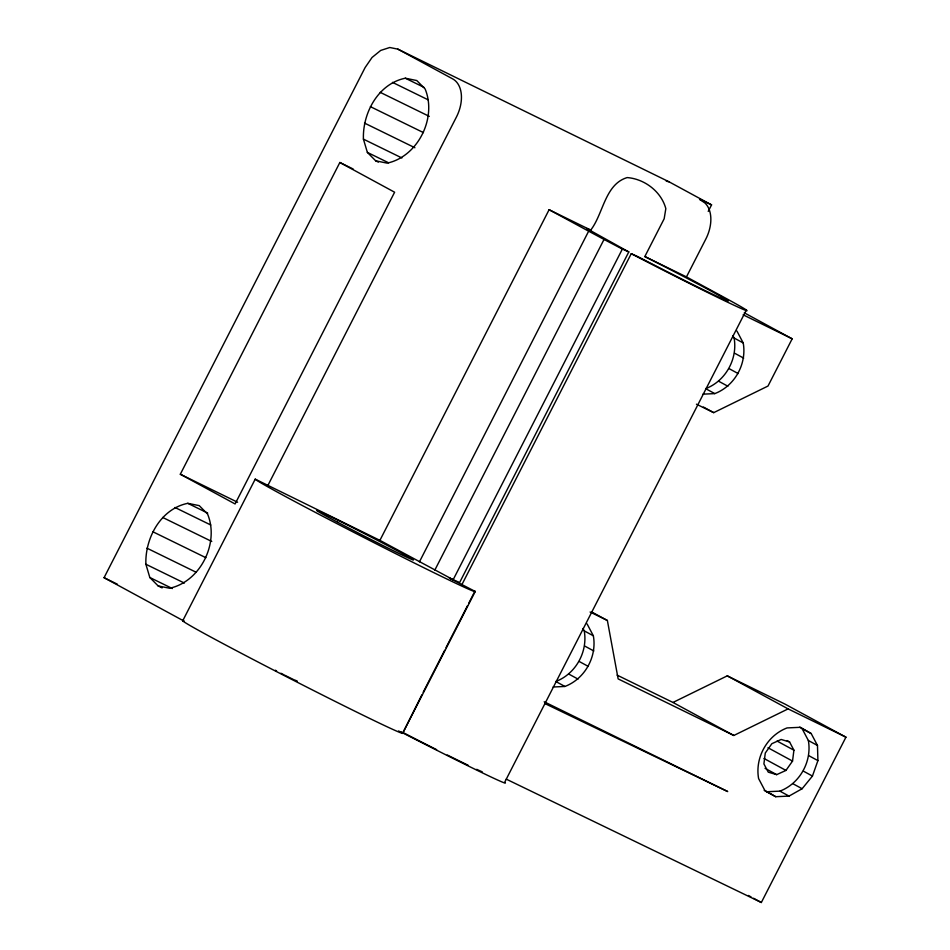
<?xml version="1.0" encoding="UTF-8"?>
<svg xmlns="http://www.w3.org/2000/svg" width="950" height="950" viewBox="0 0 950 950"><rect width="100%" height="100%" fill="white"/><g stroke="black" fill="none" stroke-linecap="round" stroke-linejoin="round"><path stroke-width="1.43" d="M145.884 564.253C144.934 538.175 160.716 508.784 187.779 503.322L199.251 505.637L207.575 514.069C219.557 542.925 200.498 581.649 169.611 588.252L158.151 585.936L149.827 577.505L145.884 564.253L184.359 583.062M363.423 139.139C362.473 113.062 378.254 83.671 405.317 78.209L416.777 80.536L425.113 88.956C437.095 117.812 418.036 156.548 387.149 163.139L375.689 160.823L367.365 152.404L363.423 139.139L401.897 157.961M789.569 741.95L781.137 739.468L771.863 743.696L765.284 753.029L763.907 763.907L768.265 772.16L776.684 774.642L785.959 770.414L792.538 761.081L793.915 750.203L789.569 741.95L786.98 740.549M587.088 623.924L593.358 635.811C597.099 656.783 584.891 678.858 564.918 686.458L555.786 681.494C575.759 673.906 587.979 651.831 584.238 630.859L582.979 628.484M736.951 331.075L743.221 342.962C746.961 363.933 734.754 386.009 714.78 393.609L705.648 388.645C725.622 381.057 737.829 358.981 734.101 338.01L732.842 335.635M764.192 790.364L766.602 791.754L779.903 791.136C799.876 783.548 812.096 761.461 808.355 740.501L802.073 728.602L799.663 727.213M812.44 776.067L817.914 760.617L817.475 745.453L811.205 733.566L800.339 727.308L787.051 727.926C767.078 735.526 754.858 757.601 758.599 778.572L764.869 790.459L775.734 796.706L789.034 796.088L802.133 788.726L812.44 776.067L803.32 771.103M182.709 620.825A123.631 2.589 27.1 0 0 296.163 681.672A123.631 2.589 27.1 0 0 402.729 733.174L475.238 591.47L449.267 578.016L459.61 582.552L628.805 251.916L622.357 249.078L453.162 579.714L379.905 540.36L255.229 479.133L182.709 620.825L184.205 621.205L104.061 577.695L365.109 67.569L372.044 57.475L380.701 50.433L389.773 47.5L397.86 49.139L668.966 181.759L711.562 204.879L708.225 211.399M339.851 162.498L394.618 192.221L235.089 503.963L180.322 474.24L339.851 162.498L353.162 169.017M267.841 485.533L456.38 117.111A31.837 20.758 -63.9 0 0 452.628 78.862L397.86 49.139M379.905 540.36L549.1 209.713L590.722 230.078C603.321 213.928 604.865 184.241 627.166 177.579C644.528 178.897 661.307 191.579 665.831 208.644L664.169 218.761L644.824 256.548A79.61 1.662 27.1 0 1 728.104 301.079A79.61 1.662 27.1 0 1 637.688 256.536L631.239 253.709L461.771 584.879M419.449 561.83L588.644 231.183L549.1 209.713M434.839 570.071L604.034 239.436L588.644 231.183M402.729 733.174L421.848 694.889M423.189 692.265L444.671 650.275M446.013 647.651L467.507 605.673M468.849 603.048L474.881 591.232M631.239 253.709A100.831 2.114 27.1 0 0 732.272 304.416A100.831 2.114 27.1 0 0 726.014 298.383L686.458 276.913L705.791 239.127A31.837 20.758 -63.9 0 0 704.876 202.932L699.556 199.322L711.562 204.879M746.344 310.009L504.64 782.349A100.831 2.114 27.1 0 1 400.722 731.844M744.278 312.811L792.169 338.817L768.004 386.044L713.723 412.644L696.445 404.189M506.255 779.143L761.342 902.5L845.939 737.176L785.092 704.152L727.261 675.854L672.968 702.454L617.132 675.129M591.874 612.061L607.371 620.469L618.141 678.894L733.816 735.478L788.108 708.89L845.939 737.176M702.953 394.155L714.78 393.609M553.102 687.004L564.918 686.458M666.271 181.213L668.966 181.759M590.722 230.078L586.72 228.511L628.805 251.916M297.219 681.387L284.691 675.212M544.92 703.57L727.724 791.564L544.207 701.789M405.317 78.209L423.89 87.305M392.481 82.365L428.296 99.893M380.202 92.34L429.293 116.363M370.381 106.638L423.439 132.596M644.824 256.548L686.458 276.913M364.479 123.073L414.901 147.737M743.137 314.818L792.169 338.817M367.365 152.404L388.586 162.783M375.689 160.823L378.349 162.129M590.092 612.014L607.371 620.469M180.322 474.24L237.595 502.253M187.779 503.322L207.682 513.059M174.942 507.466L210.757 524.994M162.676 517.453L211.755 541.464M152.843 531.751L205.912 557.709M146.941 548.174L196.033 572.197M149.827 577.505L172.377 588.537M158.151 585.936L162.129 587.884M104.061 577.695L117.373 584.202M398.537 730.954L402.372 732.937M280.915 673.253L283.706 674.702M604.034 239.436L622.357 249.078M734.101 338.01L743.221 342.962M734.54 353.174L743.66 358.126M729.066 368.624L738.186 373.576M718.746 381.282L727.878 386.234M703.392 407.039L713.723 412.644M727.261 675.854L788.108 708.89M802.073 728.602L811.205 733.566M808.355 740.501L817.475 745.453M584.238 630.859L593.358 635.811M808.794 755.666L817.914 760.617M777.112 741.083L793.915 750.203M584.678 646.024L593.809 650.976M767.98 747.745L792.538 761.081M672.968 702.454L733.816 735.478M763.978 758.48L785.959 770.414M579.203 661.473L588.323 666.425M765.047 768.324L776.684 774.642M793.001 783.774L802.133 788.726M568.896 674.132L578.016 679.084M779.903 791.136L789.034 796.088M766.602 791.754L775.734 796.706M748.398 895.47L750.987 896.883M753.576 898.284L761.342 902.5M295.699 680.378L296.946 681.091M275.334 670.225L276.592 670.938M482.244 771.839A79.61 1.662 27.1 0 1 476.734 769.334M468.172 765.261A79.61 1.662 27.1 0 1 447.26 754.989M436.644 749.669A79.61 1.662 27.1 0 1 403.726 732.889M475.238 591.47A123.631 2.589 27.1 0 1 368.671 539.968A123.631 2.589 27.1 0 1 255.229 479.133M337.654 522.239A54.126 1.128 27.1 0 0 413.25 559.966A54.126 1.128 27.1 0 0 344.803 523.699A54.126 1.128 27.1 0 0 337.654 522.239"/></g></svg>
